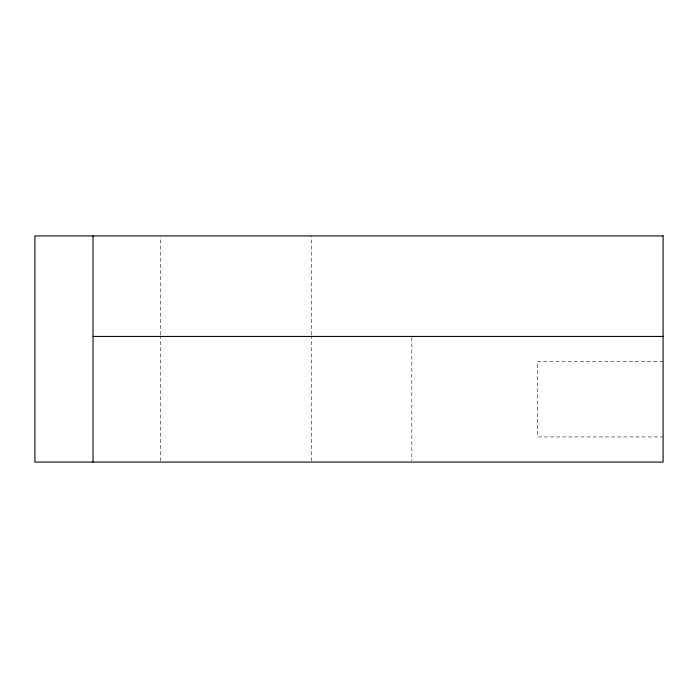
<?xml version="1.0" encoding="UTF-8"?>
<svg xmlns="http://www.w3.org/2000/svg" width="698" height="698" viewBox="0 0 698 698"><rect width="100%" height="100%" fill="white"/><g stroke="black" fill="none" stroke-linecap="round" stroke-linejoin="round"><path stroke-width="0.52" stroke-dasharray="3.49 2.62" d="M160.549 460.985L160.549 335.956M160.549 334.866L160.549 237.015M311.317 460.985L311.317 335.956M311.317 334.866L311.317 235.924M663.1 361.564L537.46 361.564L537.46 436.948L663.1 436.948M411.829 337.518L411.829 460.994"/><path stroke-width="1.05" d="M93.026 336.436L663.1 336.436M93.026 235.924L93.026 462.076M663.1 235.924L34.9 235.924L34.9 462.076L663.1 462.076L663.1 235.924"/></g></svg>
